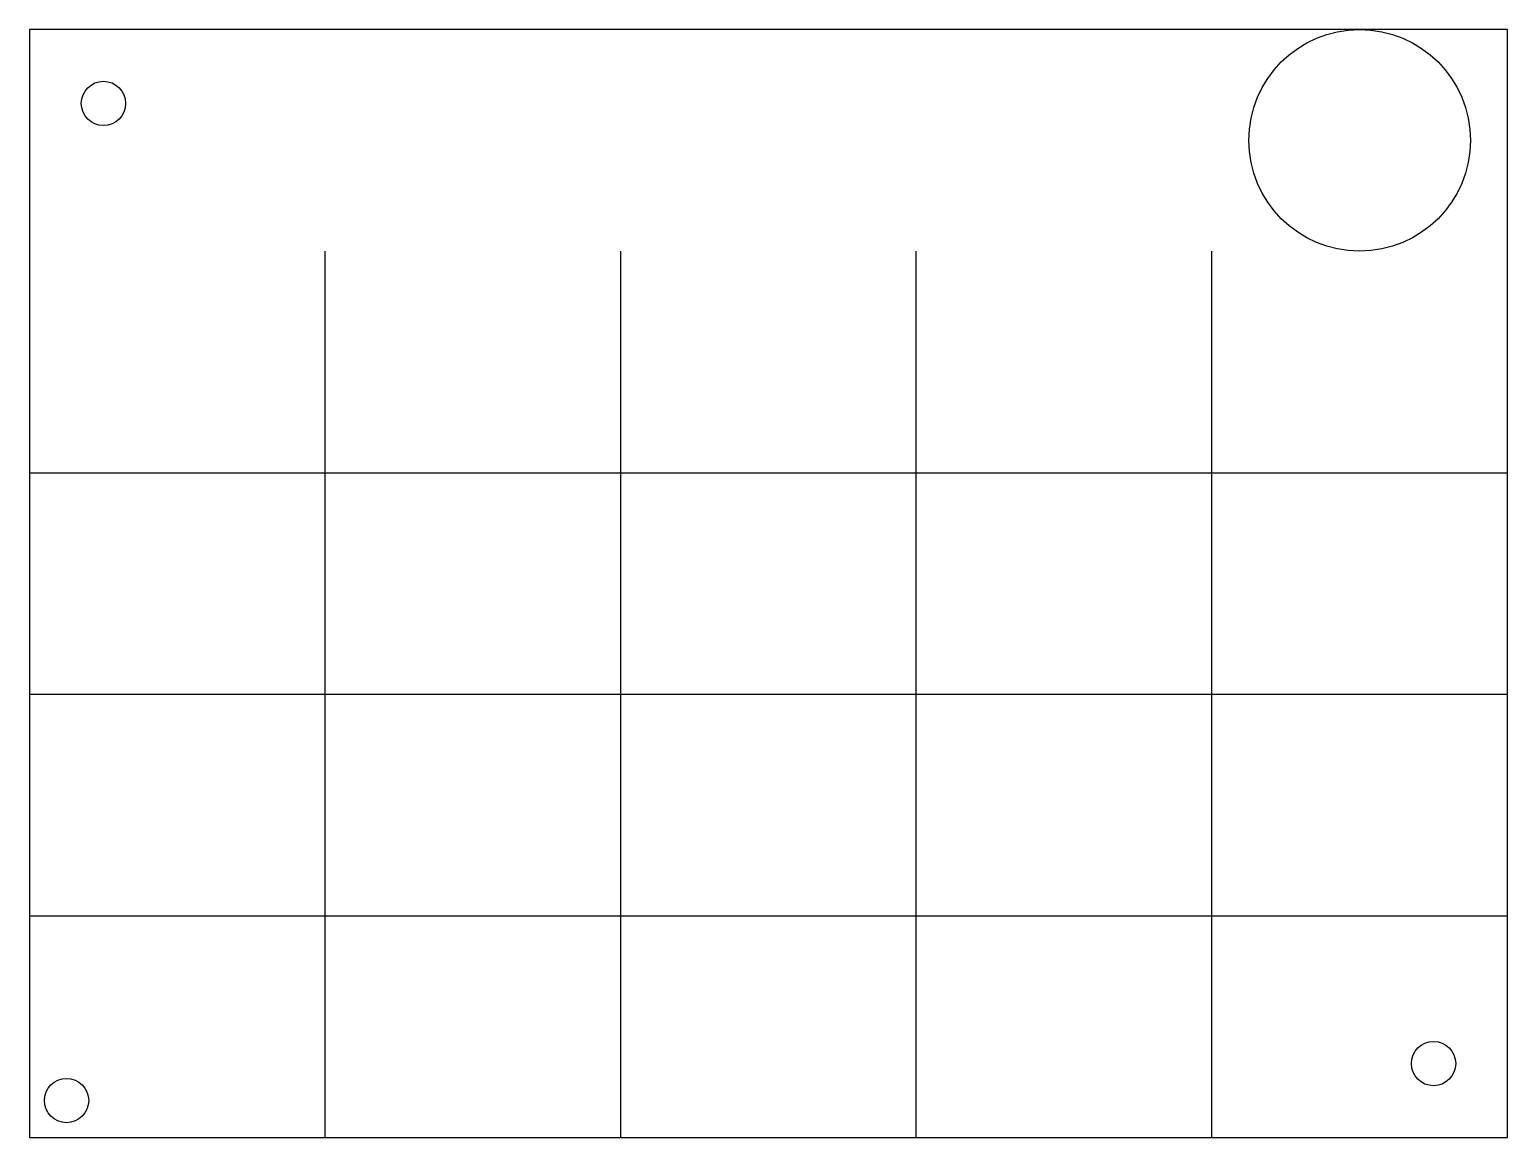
# Model space of a CAD drawing. Header units: metres. Extents: x 0 to 20000, y 0 to 15000.
import ezdxf

# ---------------------------------------------------------------- set-up
doc = ezdxf.new("R2010")
doc.units = ezdxf.units.M
for name, color, linetype in [('Furniture', 6, 'Continuous'), ('Partitions', 5, 'Continuous'), ('Plants', 3, 'Continuous'), ('Walls', 7, 'Continuous')]:
    doc.layers.add(name, color=color, linetype=linetype)

msp = doc.modelspace()

# ---------------------------------------------------------------- linework, layer by layer
at = {"layer": 'Furniture'}
msp.add_circle((18000, 13500), 1500, dxfattribs=at)
at = {"layer": 'Partitions'}
for p, q in [((4000, 0), (4000, 12000)), ((8000, 0), (8000, 12000)), ((12000, 0), (12000, 12000)), ((16000, 0), (16000, 12000)), ((0, 9000), (20000, 9000)), ((0, 6000), (20000, 6000)), ((0, 3000), (20000, 3000))]:
    msp.add_line(p, q, dxfattribs=at)
at = {"layer": 'Plants'}
for centre in [(1000, 14000), (19000, 1000), (500, 500)]:
    msp.add_circle(centre, 300, dxfattribs=at)
at = {"layer": 'Walls'}
msp.add_lwpolyline([(0, 0), (20000, 0), (20000, 15000), (0, 15000), (0, 0)], dxfattribs=at)

doc.saveas('drawing.dxf')
